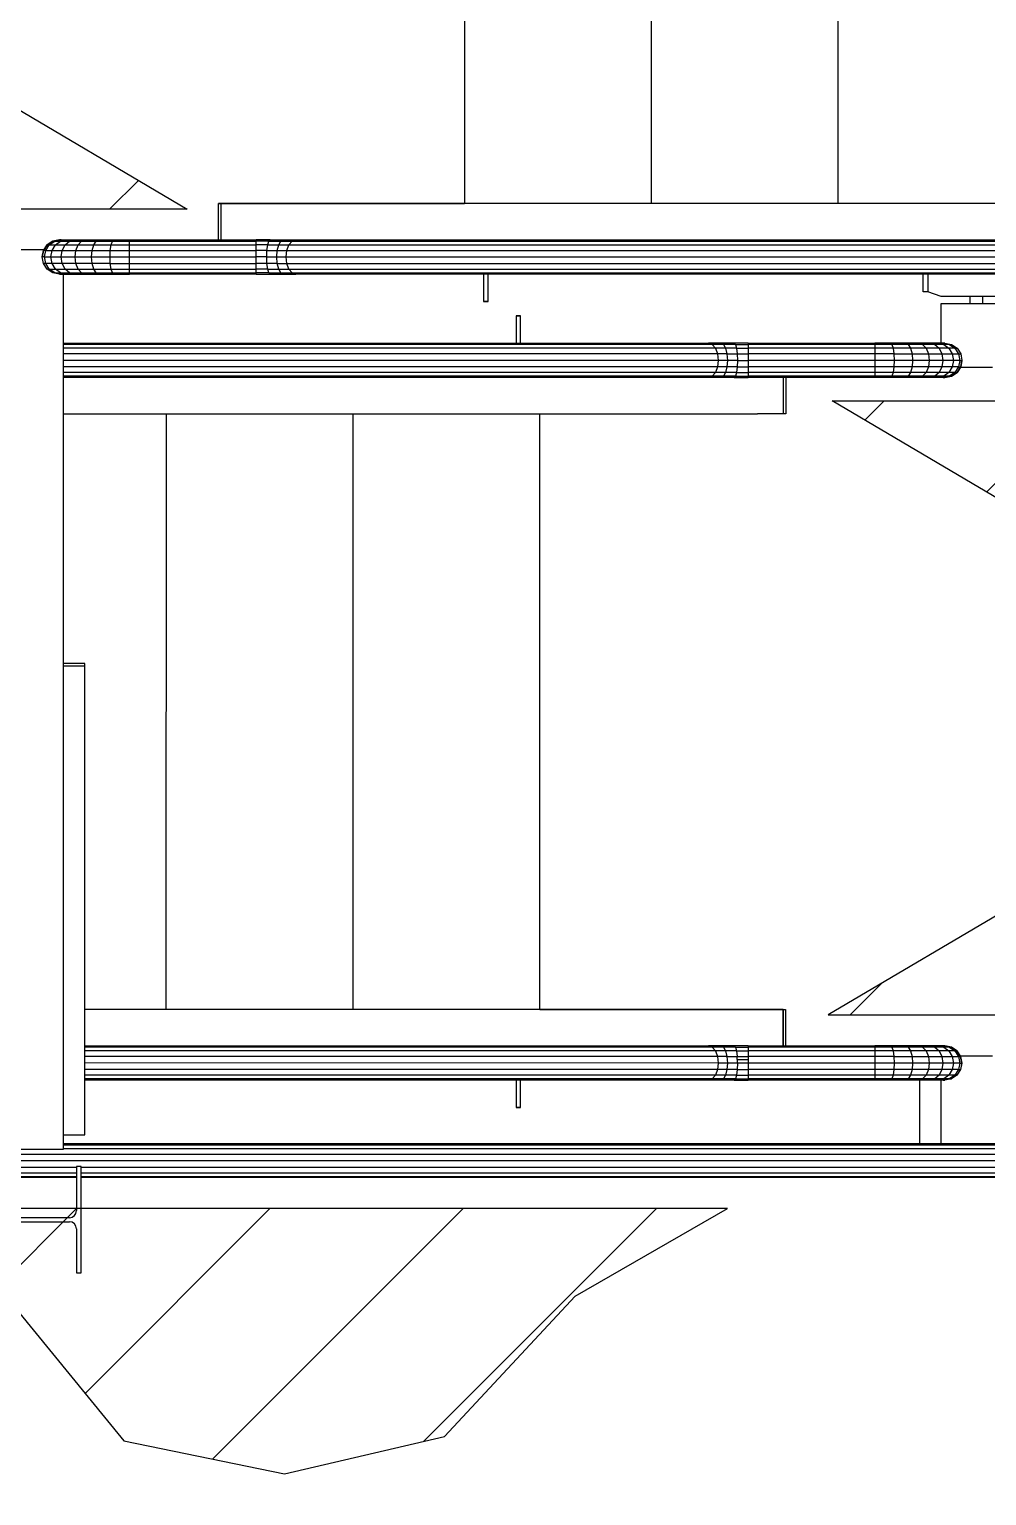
# Model space of a CAD drawing. Header units: metres. Extents: x 0 to 63075, y 0 to 44550.
# Drawn here: x 52404.7 to 52609.8, y 39635.9 to 39950.1 of the extents above; entities that cross this region are included whole.
import ezdxf

# ---------------------------------------------------------------- set-up
doc = ezdxf.new("R2010")
doc.units = ezdxf.units.M
doc.header["$LTSCALE"] = 75
for name, color, linetype in [('GSB', 7, 'Continuous'), ('ML6', 1, 'Continuous'), ('SDM', 7, 'Continuous'), ('SL1', 8, 'Continuous')]:
    doc.layers.add(name, color=color, linetype=linetype)
doc.styles.add('ROMANS', font='ROMANS.SHX')
doc.dimstyles.new('75___1-75', dxfattribs={"dimscale": 75, "dimtxt": 2.5, "dimasz": 2, "dimexe": 1.5, "dimexo": 1, "dimgap": 0.5, "dimtad": 1, "dimdec": 0, "dimzin": 12, "dimtxsty": 'ROMANS', "dimcen": 0, "dimclrd": 256, "dimclre": 256, "dimclrt": 3, "dimazin": 3, "dimtfac": 1, "dimtdec": 0, "dimtmove": 0, "dimatfit": 0, "dimfxl": 1, "dimlwd": -1, "dimlwe": -1, "dimarcsym": 0})
pattern_1 = [(44.99813, (326091.56, -18363.04), (-137.8813, 137.89033), [])]

# ---------------------------------------------------------------- blocks, each defined once
blk = doc.blocks.new('A$C6bae614f')
at = {"layer": 'SL1'}
h = blk.add_hatch(dxfattribs=at)
h.set_pattern_fill('_USER', color=256, scale=195, angle=44.9981, style=0, pattern_type=0)
h.set_pattern_definition(pattern_1)
h.paths.add_polyline_path([(363082.2, 40761), (363361.1, 40596.2), (362901.2, 40596.2), (362901.2, 41024.2)])
h = blk.add_hatch(dxfattribs=at)
h.set_pattern_fill('_USER', color=256, scale=195, angle=44.9981, style=0, pattern_type=0)
h.set_pattern_definition(pattern_1)
h.paths.add_polyline_path([(364559.9, 40158.2), (364281, 40322.9), (364740.9, 40322.9), (364740.9, 39894.9)])
h = blk.add_hatch(dxfattribs=at)
h.set_pattern_fill('_USER', color=256, scale=195, angle=44.9981, style=0, pattern_type=0)
h.set_pattern_definition(pattern_1)
h.paths.add_polyline_path([(364554.5, 39611.6), (364275.6, 39446.9), (364735.4, 39446.8), (364735.5, 39874.8)])
h = blk.add_hatch(dxfattribs=at)
h.set_pattern_fill('_USER', color=256, scale=195, angle=44.9981, style=0, pattern_type=0)
h.set_pattern_definition(pattern_1)
h.paths.add_polyline_path([(364132, 39170.4), (362828.7, 39170.4), (363117.9, 39026.2), (363270.4, 38839), (363499.8, 38792), (363728.2, 38845.2), (363914.5, 39045.5)])
for p, q in [((363756.7, 41454.6), (363756.6, 40604.6)), ((364023, 41454.6), (364023, 40604.6)), ((364289.4, 41454.6), (364289.4, 40604.6)), ((363405.6, 40604.6), (363756.6, 40604.6)), ((363405.6, 40552.6), (363405.6, 40604.6)), ((363409.3, 40604.6), (363405.6, 40604.6)), ((363409.3, 40552.6), (363409.3, 40604.6)), ((363409.3, 40552.6), (363409.3, 40604.6)), ((366339.3, 40604.5), (363409.3, 40604.6)), ((363161.3, 40545.5), (363156, 40537.6)), ((363156, 40537.5), (363161.3, 40545.4)), ((363159, 40537.5), (363164.2, 40545.4)), ((363169.2, 40550.8), (363161.3, 40545.5)), ((363161.3, 40545.4), (363169.2, 40550.7)), ((363161.3, 40545.5), (363161.3, 40545.4)), ((363164.2, 40545.4), (363161.3, 40545.4)), ((363164.2, 40545.4), (363171.9, 40550.7)), ((363164.2, 40545.4), (363172.9, 40545.4)), ((363168.1, 40537.5), (363172.9, 40545.4)), ((363178.5, 40552.7), (363169.2, 40550.8)), ((363169.2, 40550.7), (363178.5, 40552.6)), ((363169.2, 40550.8), (363169.2, 40550.7)), ((363171.9, 40550.7), (363169.2, 40550.7)), ((363171.9, 40550.7), (363181, 40552.6)), ((363171.9, 40550.7), (363180, 40550.7)), ((363172.9, 40545.4), (363180, 40550.7)), ((363172.9, 40545.4), (363186.8, 40545.4)), ((363178.9, 40552.6), (363178.5, 40552.7)), ((363178.5, 40552.7), (363178.5, 40552.6)), ((363181, 40552.6), (363178.5, 40552.6)), ((363180, 40550.7), (363188.4, 40552.6)), ((363180, 40550.7), (363193, 40550.7)), ((363181, 40552.6), (363188.4, 40552.6)), ((363182.7, 40537.5), (363186.8, 40545.4)), ((363186.8, 40545.4), (363193, 40550.7)), ((363186.8, 40545.4), (363205.4, 40545.4)), ((363188.4, 40552.6), (363200.3, 40552.6)), ((363193, 40550.7), (363200.3, 40552.6)), ((363193, 40550.7), (363210.3, 40550.7)), ((363200.3, 40552.6), (363216.2, 40552.6)), ((363202.1, 40537.5), (363205.4, 40545.4)), ((363205.4, 40545.4), (363210.3, 40550.7)), ((363205.4, 40545.4), (363227.6, 40545.4)), ((363210.3, 40550.7), (363216.2, 40552.6)), ((363210.3, 40550.7), (363231.1, 40550.7)), ((363216.2, 40552.6), (363235.1, 40552.6)), ((363225.3, 40537.5), (363227.6, 40545.4)), ((363227.6, 40545.4), (363231.1, 40550.7)), ((363227.6, 40545.4), (363252.4, 40545.4)), ((363231.1, 40550.7), (363235.1, 40552.6)), ((363231.1, 40550.7), (363254.2, 40550.7)), ((363235.1, 40552.6), (363256.3, 40552.6)), ((363251.2, 40537.5), (363252.4, 40545.4)), ((363252.4, 40545.4), (363254.2, 40550.7)), ((363252.4, 40545.4), (363278.5, 40545.4)), ((363254.2, 40550.7), (363256.3, 40552.6)), ((363254.2, 40550.7), (363278.5, 40550.7)), ((363256.3, 40552.6), (363278.5, 40552.6)), ((363278.5, 40552.6), (363459.4, 40552.6)), ((363278.5, 40550.7), (363278.5, 40552.6)), ((363278.5, 40545.4), (363278.5, 40550.7)), ((363278.5, 40550.7), (363459.4, 40550.7)), ((363278.5, 40537.5), (363278.5, 40545.4)), ((363278.5, 40545.4), (363459.4, 40545.4)), ((363479.2, 40552.6), (363459.4, 40552.6)), ((363459.4, 40550.7), (363459.4, 40552.6)), ((363459.4, 40545.4), (363459.4, 40550.7)), ((363477.4, 40550.7), (363459.4, 40550.7)), ((363459.4, 40537.5), (363459.4, 40545.4)), ((363475.8, 40545.4), (363459.4, 40545.4)), ((363474.7, 40537.5), (363475.8, 40545.4)), ((363475.8, 40545.4), (363477.4, 40550.7)), ((363475.8, 40545.4), (363491.6, 40545.4)), ((363477.4, 40550.7), (363479.2, 40552.6)), ((363477.4, 40550.7), (363494.6, 40550.7)), ((363479.2, 40552.6), (363498.3, 40552.6)), ((363489.5, 40537.5), (363491.6, 40545.4)), ((363491.6, 40545.4), (363494.6, 40550.7)), ((363491.6, 40545.4), (363506, 40545.4)), ((363494.6, 40550.7), (363498.3, 40552.6)), ((363494.6, 40550.7), (363510.5, 40550.7)), ((363498.3, 40552.6), (363515.8, 40552.6)), ((363503.1, 40537.5), (363506, 40545.4)), ((363506, 40545.4), (363510.5, 40550.7)), ((363506, 40545.4), (366397.8, 40545.3)), ((363510.5, 40550.7), (363515.8, 40552.6)), ((363510.5, 40550.7), (366402.2, 40550.6)), ((363515.8, 40552.6), (366407.5, 40552.5)), ((363110.4, 40538.6), (363156.6, 40538.6)), ((363156, 40537.6), (363154.1, 40528.3)), ((363154.1, 40528.2), (363156, 40537.5)), ((363154.1, 40528.3), (363154.1, 40528.2)), ((363156, 40518.8), (363154.1, 40528.2)), ((363157.2, 40528.2), (363154.1, 40528.2)), ((363156, 40537.6), (363156, 40537.5)), ((363159, 40537.5), (363156, 40537.5)), ((363157.2, 40528.2), (363159, 40537.5)), ((363159, 40518.8), (363157.2, 40528.2)), ((363157.2, 40528.2), (363166.4, 40528.2)), ((363159, 40537.5), (363168.1, 40537.5)), ((363166.4, 40528.2), (363168.1, 40537.5)), ((363166.4, 40528.2), (363181.3, 40528.2)), ((363168.1, 40518.8), (363166.4, 40528.2)), ((363168.1, 40537.5), (363182.7, 40537.5)), ((363181.3, 40528.2), (363182.7, 40537.5)), ((363181.3, 40528.2), (363200.9, 40528.2)), ((363182.7, 40518.8), (363181.3, 40528.2)), ((363182.7, 40537.5), (363202.1, 40537.5)), ((363200.9, 40528.2), (363202.1, 40537.5)), ((363202.1, 40518.8), (363200.9, 40528.2)), ((363200.9, 40528.2), (363224.5, 40528.2)), ((363202.1, 40537.5), (363225.3, 40537.5)), ((363224.5, 40528.2), (363225.3, 40537.5)), ((363225.3, 40518.8), (363224.5, 40528.2)), ((363224.5, 40528.2), (363250.8, 40528.2)), ((363225.3, 40537.5), (363251.2, 40537.5)), ((363250.8, 40528.2), (363251.2, 40537.5)), ((363251.2, 40518.8), (363250.8, 40528.2)), ((363250.8, 40528.2), (363278.5, 40528.2)), ((363251.2, 40537.5), (363278.5, 40537.5)), ((363278.5, 40537.5), (363459.4, 40537.5)), ((363278.5, 40528.2), (363278.5, 40537.5)), ((363278.5, 40518.8), (363278.5, 40528.2)), ((363278.5, 40528.2), (363459.4, 40528.2)), ((363474.7, 40537.5), (363459.4, 40537.5)), ((363459.4, 40528.2), (363459.4, 40537.5)), ((363459.4, 40518.8), (363459.4, 40528.2)), ((363474.4, 40528.2), (363459.4, 40528.2)), ((363474.4, 40528.2), (363474.7, 40537.5)), ((363474.7, 40518.8), (363474.4, 40528.2)), ((363474.4, 40528.2), (363488.8, 40528.2)), ((363474.7, 40537.5), (363489.5, 40537.5)), ((363488.8, 40528.2), (363489.5, 40537.5)), ((363489.5, 40518.8), (363488.8, 40528.2)), ((363488.8, 40528.2), (363502, 40528.2)), ((363489.5, 40537.5), (363503.1, 40537.5)), ((363502, 40528.2), (363503.1, 40537.5)), ((363503.1, 40518.8), (363502, 40528.2)), ((363502, 40528.2), (366393.8, 40528.1)), ((363503.1, 40537.5), (366394.8, 40537.4)), ((363161.3, 40510.9), (363156, 40518.8)), ((363159, 40518.8), (363156, 40518.8)), ((363164.2, 40510.9), (363159, 40518.8)), ((363168.1, 40518.8), (363159, 40518.8)), ((363169.2, 40505.6), (363161.3, 40510.9)), ((363164.2, 40510.9), (363161.3, 40510.9)), ((363171.9, 40505.6), (363164.2, 40510.9)), ((363164.2, 40510.9), (363172.9, 40510.9)), ((363172.9, 40510.9), (363168.1, 40518.8)), ((363182.7, 40518.8), (363168.1, 40518.8)), ((363178.5, 40503.8), (363169.2, 40505.6)), ((363171.9, 40505.6), (363169.2, 40505.6)), ((363181, 40503.8), (363171.9, 40505.6)), ((363171.9, 40505.6), (363180, 40505.6)), ((363180, 40505.6), (363172.9, 40510.9)), ((363172.9, 40510.9), (363186.8, 40510.9)), ((363178.5, 40503.8), (363181, 40503.8)), ((363188.4, 40503.8), (363180, 40505.6)), ((363180, 40505.6), (363193, 40505.6)), ((363181, 40503.8), (363188.4, 40503.8)), ((363186.8, 40510.9), (363182.7, 40518.8)), ((363202.1, 40518.8), (363182.7, 40518.8)), ((363184, 40503.8), (363184, 39254.6)), ((363186.8, 40510.9), (363205.4, 40510.9)), ((363193, 40505.6), (363186.8, 40510.9)), ((363188.4, 40503.8), (363200.3, 40503.8)), ((363193, 40505.6), (363210.3, 40505.6)), ((363200.3, 40503.8), (363193, 40505.6)), ((363200.3, 40503.8), (363216.2, 40503.8)), ((363205.4, 40510.9), (363202.1, 40518.8)), ((363225.3, 40518.8), (363202.1, 40518.8)), ((363210.3, 40505.6), (363205.4, 40510.9)), ((363205.4, 40510.9), (363227.6, 40510.9)), ((363210.3, 40505.6), (363231.1, 40505.6)), ((363216.2, 40503.8), (363210.3, 40505.6)), ((363216.2, 40503.8), (363235.1, 40503.8)), ((363251.2, 40518.8), (363225.3, 40518.8)), ((363227.6, 40510.9), (363225.3, 40518.8)), ((363231.1, 40505.6), (363227.6, 40510.9)), ((363227.6, 40510.9), (363252.4, 40510.9)), ((363235.1, 40503.8), (363231.1, 40505.6)), ((363231.1, 40505.6), (363254.2, 40505.6)), ((363235.1, 40503.8), (363256.3, 40503.8)), ((363251.2, 40518.8), (363278.5, 40518.8)), ((363252.4, 40510.9), (363251.2, 40518.8)), ((363252.4, 40510.9), (363278.5, 40510.9)), ((363254.2, 40505.6), (363252.4, 40510.9)), ((363256.3, 40503.8), (363254.2, 40505.6)), ((363254.2, 40505.6), (363278.5, 40505.6)), ((363256.3, 40503.8), (363278.5, 40503.8)), ((363278.5, 40518.8), (363459.4, 40518.8)), ((363278.5, 40510.9), (363278.5, 40518.8)), ((363278.5, 40505.6), (363278.5, 40510.9)), ((363278.5, 40510.9), (363459.4, 40510.9)), ((363278.5, 40503.8), (363278.5, 40505.6)), ((363278.5, 40505.6), (363459.4, 40505.6)), ((363459.4, 40503.8), (363278.5, 40503.8)), ((363474.7, 40518.8), (363459.4, 40518.8)), ((363459.4, 40510.9), (363459.4, 40518.8)), ((363459.4, 40505.6), (363459.4, 40510.9)), ((363475.8, 40510.9), (363459.4, 40510.9)), ((363477.4, 40505.6), (363459.4, 40505.6)), ((363459.4, 40503.8), (363459.4, 40505.6)), ((363459.4, 40503.8), (363479.2, 40503.8)), ((363489.5, 40518.8), (363474.7, 40518.8)), ((363475.8, 40510.9), (363474.7, 40518.8)), ((363477.4, 40505.6), (363475.8, 40510.9)), ((363475.8, 40510.9), (363491.6, 40510.9)), ((363477.4, 40505.6), (363494.6, 40505.6)), ((363479.2, 40503.8), (363477.4, 40505.6)), ((363479.2, 40503.8), (363498.3, 40503.8)), ((363489.5, 40518.8), (363503.1, 40518.8)), ((363491.6, 40510.9), (363489.5, 40518.8)), ((363491.6, 40510.9), (363506, 40510.9)), ((363494.6, 40505.6), (363491.6, 40510.9)), ((363498.3, 40503.8), (363494.6, 40505.6)), ((363494.6, 40505.6), (363510.5, 40505.6)), ((363498.3, 40503.8), (363515.8, 40503.8)), ((363506, 40510.9), (363503.1, 40518.8)), ((363503.1, 40518.8), (366394.8, 40518.7)), ((363510.5, 40505.6), (363506, 40510.9)), ((363506, 40510.9), (366397.8, 40510.8)), ((363510.5, 40505.6), (366402.2, 40505.5)), ((363515.8, 40503.8), (363510.5, 40505.6)), ((366407.5, 40503.7), (363515.8, 40503.8)), ((363783.9, 40503.8), (363783.9, 40464.7)), ((363790.3, 40464.7), (363790.3, 40503.8)), ((364411, 40478.6), (364411, 40503.7)), ((364417.6, 40503.7), (364417.6, 40478.6)), ((363783.9, 40464.7), (363790.3, 40464.7)), ((363790.3, 40464.7), (363783.9, 40464.7)), ((364417.6, 40478.6), (364411, 40478.6)), ((364411, 40478.6), (364411, 40478.6)), ((364417.6, 40478.6), (364417.6, 40478.6)), ((364436.5, 40471.7), (364417.6, 40478.6)), ((364537.5, 40471.7), (364436.5, 40471.7)), ((364436.5, 40405), (364436.5, 40461.7)), ((364436.5, 40461.7), (364537.5, 40461.7)), ((364478.3, 40461.7), (364478.3, 40471.7)), ((364495.7, 40471.7), (364495.7, 40461.7)), ((363830.3, 40444.1), (363830.3, 40405)), ((363836.6, 40444.1), (363830.3, 40444.1)), ((363830.3, 40444.1), (363836.6, 40444.1)), ((363836.6, 40405), (363836.6, 40444.1)), ((363184, 40405), (364104.8, 40405)), ((364110, 40403.2), (363184, 40403.2)), ((364122.3, 40405), (364104.8, 40405)), ((364104.8, 40405), (364110, 40403.2)), ((364125.9, 40403.2), (364110, 40403.2)), ((364110, 40403.2), (364114.5, 40397.9)), ((364141.3, 40405), (364122.3, 40405)), ((364122.3, 40405), (364125.9, 40403.2)), ((364143.2, 40403.2), (364125.9, 40403.2)), ((364125.9, 40403.2), (364129, 40397.9)), ((364161.1, 40405), (364141.3, 40405)), ((364141.3, 40405), (364143.2, 40403.2)), ((364143.2, 40403.2), (364144.7, 40397.9)), ((364143.2, 40403.2), (364161.1, 40403.2)), ((364161.1, 40405), (364342, 40405)), ((364161.1, 40405), (364161.1, 40403.2)), ((364342, 40403.2), (364161.1, 40403.2)), ((364161.1, 40403.2), (364161.1, 40397.9)), ((364364.3, 40405), (364342, 40405)), ((364342, 40405), (364342, 40403.2)), ((364366.3, 40403.2), (364342, 40403.2)), ((364342, 40403.2), (364342, 40397.9)), ((364385.4, 40405), (364364.3, 40405)), ((364364.3, 40405), (364366.3, 40403.2)), ((364389.5, 40403.2), (364366.3, 40403.2)), ((364366.3, 40403.2), (364368.1, 40397.9)), ((364404.4, 40405), (364385.4, 40405)), ((364385.4, 40405), (364389.5, 40403.2)), ((364410.2, 40403.2), (364389.5, 40403.2)), ((364389.5, 40403.2), (364392.9, 40397.9)), ((364404.4, 40405), (364410.2, 40403.2)), ((364420.2, 40405), (364404.4, 40405)), ((364427.5, 40403.1), (364410.2, 40403.2)), ((364410.2, 40403.2), (364415.1, 40397.9)), ((364432.1, 40405), (364420.2, 40405)), ((364420.2, 40405), (364427.5, 40403.1)), ((364440.5, 40403.1), (364427.5, 40403.1)), ((364427.5, 40403.1), (364433.7, 40397.9)), ((364432.1, 40405), (364440.5, 40403.1)), ((364439.5, 40405), (364432.1, 40405)), ((364439.5, 40405), (364448.6, 40403.1)), ((364442, 40405), (364439.5, 40405)), ((364448.6, 40403.1), (364440.5, 40403.1)), ((364440.5, 40403.1), (364447.7, 40397.9)), ((364442, 40405), (364451.4, 40403.1)), ((364448.6, 40403.1), (364451.4, 40403.1)), ((364448.6, 40403.1), (364456.3, 40397.9)), ((364451.4, 40403.1), (364459.3, 40397.9)), ((364114.5, 40397.9), (363184, 40397.9)), ((364117.5, 40390), (363184, 40390)), ((364118.5, 40380.6), (363184, 40380.7)), ((364114.5, 40397.9), (364117.5, 40390)), ((364129, 40397.9), (364114.5, 40397.9)), ((364131, 40390), (364117.5, 40390)), ((364117.5, 40390), (364118.5, 40380.6)), ((364118.5, 40380.6), (364117.5, 40371.3)), ((364131.7, 40380.6), (364118.5, 40380.6)), ((364129, 40397.9), (364131, 40390)), ((364144.7, 40397.9), (364129, 40397.9)), ((364131, 40390), (364145.8, 40390)), ((364131, 40390), (364131.7, 40380.6)), ((364131.7, 40380.6), (364131, 40371.3)), ((364146.1, 40380.6), (364131.7, 40380.6)), ((364144.7, 40397.9), (364145.8, 40390)), ((364144.7, 40397.9), (364161.1, 40397.9)), ((364145.8, 40390), (364146.1, 40380.6)), ((364145.8, 40390), (364161.1, 40390)), ((364146.1, 40380.6), (364145.8, 40371.3)), ((364146.1, 40380.6), (364161.1, 40380.6)), ((364342, 40397.9), (364161.1, 40397.9)), ((364161.1, 40397.9), (364161.1, 40390)), ((364161.1, 40390), (364161.1, 40380.6)), ((364342, 40390), (364161.1, 40390)), ((364161.1, 40380.6), (364161.1, 40371.3)), ((364342, 40380.6), (364161.1, 40380.6)), ((364368.1, 40397.9), (364342, 40397.9)), ((364342, 40397.9), (364342, 40390)), ((364342, 40390), (364342, 40380.6)), ((364369.3, 40390), (364342, 40390)), ((364342, 40380.6), (364342, 40371.3)), ((364369.7, 40380.6), (364342, 40380.6)), ((364368.1, 40397.9), (364369.3, 40390)), ((364392.9, 40397.9), (364368.1, 40397.9)), ((364369.3, 40390), (364395.2, 40389.9)), ((364369.3, 40390), (364369.7, 40380.6)), ((364369.7, 40380.6), (364369.3, 40371.3)), ((364396, 40380.6), (364369.7, 40380.6)), ((364415.1, 40397.9), (364392.9, 40397.9)), ((364392.9, 40397.9), (364395.2, 40389.9)), ((364395.2, 40389.9), (364418.4, 40389.9)), ((364395.2, 40389.9), (364396, 40380.6)), ((364396, 40380.6), (364395.2, 40371.3)), ((364419.6, 40380.6), (364396, 40380.6)), ((364415.1, 40397.9), (364418.4, 40389.9)), ((364433.7, 40397.9), (364415.1, 40397.9)), ((364418.4, 40389.9), (364419.6, 40380.6)), ((364418.4, 40389.9), (364437.8, 40389.9)), ((364419.6, 40380.6), (364418.4, 40371.3)), ((364439.3, 40380.6), (364419.6, 40380.6)), ((364447.7, 40397.9), (364433.7, 40397.9)), ((364433.7, 40397.9), (364437.8, 40389.9)), ((364437.8, 40389.9), (364452.4, 40389.9)), ((364437.8, 40389.9), (364439.3, 40380.6)), ((364439.3, 40380.6), (364437.8, 40371.3)), ((364454.1, 40380.6), (364439.3, 40380.6)), ((364456.3, 40397.9), (364447.7, 40397.9)), ((364447.7, 40397.9), (364452.4, 40389.9)), ((364452.4, 40389.9), (364454.1, 40380.6)), ((364452.4, 40389.9), (364461.5, 40389.9)), ((364454.1, 40380.6), (364452.4, 40371.3)), ((364463.3, 40380.6), (364454.1, 40380.6)), ((364456.3, 40397.9), (364459.3, 40397.9)), ((364456.3, 40397.9), (364461.5, 40389.9)), ((364459.3, 40397.9), (364464.6, 40389.9)), ((364461.5, 40389.9), (364464.6, 40389.9)), ((364461.5, 40389.9), (364463.3, 40380.6)), ((364463.3, 40380.6), (364461.5, 40371.3)), ((364463.3, 40380.6), (364466.4, 40380.6)), ((364464.6, 40389.9), (364466.4, 40380.6)), ((364466.4, 40380.6), (364464.6, 40371.3)), ((364464.6, 40371.2), (364466.4, 40380.5)), ((364466.4, 40380.5), (364466.4, 40380.6)), ((364117.5, 40371.3), (363184, 40371.3)), ((364114.5, 40363.4), (363184, 40363.4)), ((364110, 40358.1), (363184, 40358.1)), ((364110, 40358.1), (364104.8, 40356.2)), ((364114.5, 40363.4), (364110, 40358.1)), ((364125.9, 40358.1), (364110, 40358.1)), ((364117.5, 40371.3), (364114.5, 40363.4)), ((364129, 40363.4), (364114.5, 40363.4)), ((364131, 40371.3), (364117.5, 40371.3)), ((364125.9, 40358.1), (364122.3, 40356.2)), ((364129, 40363.4), (364125.9, 40358.1)), ((364143.2, 40358.1), (364125.9, 40358.1)), ((364131, 40371.3), (364129, 40363.4)), ((364144.7, 40363.4), (364129, 40363.4)), ((364145.8, 40371.3), (364131, 40371.3)), ((364143.2, 40358.1), (364141.3, 40356.2)), ((364144.7, 40363.4), (364143.2, 40358.1)), ((364143.2, 40358.1), (364161.1, 40358.1)), ((364145.8, 40371.3), (364144.7, 40363.4)), ((364144.7, 40363.4), (364161.1, 40363.4)), ((364145.8, 40371.3), (364161.1, 40371.3)), ((364342, 40371.3), (364161.1, 40371.3)), ((364161.1, 40371.3), (364161.1, 40363.4)), ((364342, 40363.4), (364161.1, 40363.4)), ((364161.1, 40363.4), (364161.1, 40358.1)), ((364161.1, 40358.1), (364161.1, 40356.2)), ((364342, 40358.1), (364161.1, 40358.1)), ((364369.3, 40371.3), (364342, 40371.3)), ((364342, 40371.3), (364342, 40363.4)), ((364368.1, 40363.4), (364342, 40363.4)), ((364342, 40363.4), (364342, 40358.1)), ((364366.3, 40358.1), (364342, 40358.1)), ((364342, 40358.1), (364342, 40356.2)), ((364366.3, 40358.1), (364364.3, 40356.2)), ((364368.1, 40363.4), (364366.3, 40358.1)), ((364389.5, 40358.1), (364366.3, 40358.1)), ((364369.3, 40371.3), (364368.1, 40363.4)), ((364392.9, 40363.4), (364368.1, 40363.4)), ((364395.2, 40371.3), (364369.3, 40371.3)), ((364389.5, 40358.1), (364385.4, 40356.2)), ((364392.9, 40363.4), (364389.5, 40358.1)), ((364410.2, 40358.1), (364389.5, 40358.1)), ((364395.2, 40371.3), (364392.9, 40363.4)), ((364415.1, 40363.4), (364392.9, 40363.4)), ((364418.4, 40371.3), (364395.2, 40371.3)), ((364410.2, 40358.1), (364404.4, 40356.2)), ((364415.1, 40363.4), (364410.2, 40358.1)), ((364427.5, 40358.1), (364410.2, 40358.1)), ((364418.4, 40371.3), (364415.1, 40363.4)), ((364433.7, 40363.4), (364415.1, 40363.4)), ((364437.8, 40371.3), (364418.4, 40371.3)), ((364427.5, 40358.1), (364420.2, 40356.2)), ((364433.7, 40363.4), (364427.5, 40358.1)), ((364440.5, 40358.1), (364427.5, 40358.1)), ((364440.5, 40358.1), (364432.1, 40356.2)), ((364437.8, 40371.3), (364433.7, 40363.4)), ((364447.7, 40363.4), (364433.7, 40363.4)), ((364452.4, 40371.3), (364437.8, 40371.3)), ((364448.6, 40358.1), (364439.5, 40356.2)), ((364447.7, 40363.4), (364440.5, 40358.1)), ((364448.6, 40358.1), (364440.5, 40358.1)), ((364451.4, 40358.1), (364442, 40356.2)), ((364442, 40356.1), (364451.4, 40358)), ((364452.4, 40371.3), (364447.7, 40363.4)), ((364456.3, 40363.3), (364447.7, 40363.4)), ((364456.3, 40363.3), (364448.6, 40358.1)), ((364448.6, 40358.1), (364451.4, 40358.1)), ((364451.4, 40358), (364459.3, 40363.3)), ((364459.3, 40363.3), (364451.4, 40358.1)), ((364451.4, 40358), (364451.4, 40358.1)), ((364461.5, 40371.3), (364452.4, 40371.3)), ((364461.5, 40371.3), (364456.3, 40363.3)), ((364456.3, 40363.3), (364459.3, 40363.3)), ((364464.6, 40371.3), (364459.3, 40363.3)), ((364459.3, 40363.3), (364464.6, 40371.2)), ((364459.3, 40363.3), (364459.3, 40363.3)), ((364461.5, 40371.3), (364464.6, 40371.3)), ((364509.9, 40370.6), (364464.2, 40370.6)), ((364464.6, 40371.2), (364464.6, 40371.3)), ((364104.8, 40356.2), (363184, 40356.2)), ((364122.3, 40356.2), (364104.8, 40356.2)), ((364141.3, 40356.2), (364122.3, 40356.2)), ((364141.3, 40356.2), (364161.1, 40356.2)), ((364342, 40356.2), (364161.1, 40356.2)), ((364211.2, 40356.2), (364211.2, 40304.6)), ((364211.2, 40356.2), (364211.2, 40304.6)), ((364214.9, 40356.2), (364214.9, 40304.6)), ((364364.3, 40356.2), (364342, 40356.2)), ((364385.4, 40356.2), (364364.3, 40356.2)), ((364404.4, 40356.2), (364385.4, 40356.2)), ((364420.2, 40356.2), (364404.4, 40356.2)), ((364432.1, 40356.2), (364420.2, 40356.2)), ((364439.5, 40356.2), (364432.1, 40356.2)), ((364439.5, 40356.2), (364442, 40356.2)), ((364441.6, 40356.2), (364442, 40356.1)), ((364442, 40356.1), (364442, 40356.2)), ((363184, 40304.6), (364174.6, 40304.6)), ((363331.1, 39454.6), (363331.2, 40304.6)), ((363597.5, 39454.6), (363597.5, 40304.6)), ((363863.9, 39454.6), (363863.9, 40304.6)), ((364214.9, 40304.6), (364174.6, 40304.6)), ((363214.7, 39948.2), (363184, 39948.2)), ((363184, 39945), (363214.7, 39945)), ((363214.7, 39275.8), (363214.7, 39948.2)), ((364211.2, 39454.6), (363214.7, 39454.6)), ((363863.9, 39454.6), (364214.8, 39454.6)), ((364211.2, 39454.6), (364211.2, 39402.5)), ((364211.2, 39454.6), (364214.8, 39454.6)), ((364211.2, 39402.5), (364211.2, 39454.6)), ((364214.8, 39454.6), (364214.8, 39402.5)), ((363214.7, 39402.6), (364104.7, 39402.6)), ((364110, 39400.7), (363214.7, 39400.7)), ((364114.5, 39395.4), (363214.7, 39395.4)), ((364122.2, 39402.6), (364104.7, 39402.6)), ((364104.7, 39402.6), (364110, 39400.7)), ((364125.9, 39400.7), (364110, 39400.7)), ((364110, 39400.7), (364114.5, 39395.4)), ((364114.5, 39395.4), (364117.4, 39387.5)), ((364128.9, 39395.4), (364114.5, 39395.4)), ((364141.3, 39402.6), (364122.2, 39402.6)), ((364122.2, 39402.6), (364125.9, 39400.7)), ((364143.1, 39400.7), (364125.9, 39400.7)), ((364125.9, 39400.7), (364128.9, 39395.4)), ((364128.9, 39395.4), (364131, 39387.5)), ((364144.7, 39395.4), (364128.9, 39395.4)), ((364161.1, 39402.6), (364141.3, 39402.6)), ((364141.3, 39402.6), (364143.1, 39400.7)), ((364143.1, 39400.7), (364144.7, 39395.4)), ((364143.1, 39400.7), (364161.1, 39400.7)), ((364144.7, 39395.4), (364145.7, 39387.5)), ((364144.7, 39395.4), (364161.1, 39395.4)), ((364161.1, 39402.6), (364342, 39402.5)), ((364161.1, 39402.6), (364161.1, 39400.7)), ((364342, 39400.7), (364161.1, 39400.7)), ((364161.1, 39400.7), (364161.1, 39395.4)), ((364342, 39395.4), (364161.1, 39395.4)), ((364161.1, 39395.4), (364161.1, 39387.5)), ((364364.2, 39402.5), (364342, 39402.5)), ((364342, 39402.5), (364342, 39400.7)), ((364366.3, 39400.7), (364342, 39400.7)), ((364342, 39400.7), (364342, 39395.4)), ((364368.1, 39395.4), (364342, 39395.4)), ((364342, 39395.4), (364342, 39387.5)), ((364385.4, 39402.5), (364364.2, 39402.5)), ((364364.2, 39402.5), (364366.3, 39400.7)), ((364389.4, 39400.7), (364366.3, 39400.7)), ((364366.3, 39400.7), (364368.1, 39395.4)), ((364368.1, 39395.4), (364369.2, 39387.5)), ((364392.9, 39395.4), (364368.1, 39395.4)), ((364404.3, 39402.5), (364385.4, 39402.5)), ((364385.4, 39402.5), (364389.4, 39400.7)), ((364410.2, 39400.7), (364389.4, 39400.7)), ((364389.4, 39400.7), (364392.9, 39395.4)), ((364415.1, 39395.4), (364392.9, 39395.4)), ((364392.9, 39395.4), (364395.1, 39387.5)), ((364404.3, 39402.5), (364410.2, 39400.7)), ((364420.2, 39402.5), (364404.3, 39402.5)), ((364427.5, 39400.7), (364410.2, 39400.7)), ((364410.2, 39400.7), (364415.1, 39395.4)), ((364415.1, 39395.4), (364418.4, 39387.5)), ((364433.7, 39395.4), (364415.1, 39395.4)), ((364432.1, 39402.5), (364420.2, 39402.5)), ((364420.2, 39402.5), (364427.5, 39400.7)), ((364440.5, 39400.7), (364427.5, 39400.7)), ((364427.5, 39400.7), (364433.7, 39395.4)), ((364432.1, 39402.5), (364440.5, 39400.7)), ((364439.5, 39402.5), (364432.1, 39402.5)), ((364447.6, 39395.4), (364433.7, 39395.4)), ((364433.7, 39395.4), (364437.8, 39387.5)), ((364439.5, 39402.5), (364448.6, 39400.7)), ((364442, 39402.5), (364439.5, 39402.5)), ((364448.6, 39400.7), (364440.5, 39400.7)), ((364440.5, 39400.7), (364447.6, 39395.4)), ((364442, 39402.6), (364441.6, 39402.5)), ((364451.3, 39400.8), (364442, 39402.6)), ((364442, 39402.5), (364442, 39402.6)), ((364442, 39402.5), (364451.3, 39400.7)), ((364456.3, 39395.4), (364447.6, 39395.4)), ((364447.6, 39395.4), (364452.4, 39387.5)), ((364448.6, 39400.7), (364451.3, 39400.7)), ((364448.6, 39400.7), (364456.3, 39395.4)), ((364459.2, 39395.5), (364451.3, 39400.8)), ((364451.3, 39400.8), (364451.3, 39400.7)), ((364451.3, 39400.7), (364459.2, 39395.4)), ((364456.3, 39395.4), (364459.2, 39395.4)), ((364456.3, 39395.4), (364461.5, 39387.5)), ((364464.5, 39387.6), (364459.2, 39395.5)), ((364459.2, 39395.5), (364459.2, 39395.4)), ((364459.2, 39395.4), (364464.5, 39387.5)), ((364117.4, 39387.5), (363214.7, 39387.5)), ((364118.5, 39378.1), (363214.7, 39378.2)), ((364131, 39387.5), (364117.4, 39387.5)), ((364117.4, 39387.5), (364118.5, 39378.1)), ((364118.5, 39378.1), (364117.4, 39368.8)), ((364131.7, 39378.1), (364118.5, 39378.1)), ((364131, 39387.5), (364145.7, 39387.5)), ((364131, 39387.5), (364131.7, 39378.1)), ((364131.7, 39378.1), (364131, 39368.8)), ((364146.1, 39378.1), (364131.7, 39378.1)), ((364146.1, 39378.1), (364145.7, 39387.5)), ((364145.7, 39387.5), (364161.1, 39387.5)), ((364146.1, 39378.1), (364145.7, 39368.8)), ((364145.9, 39383), (364161.1, 39383)), ((364146.1, 39378.2), (364161.1, 39378.2)), ((364161.1, 39378.1), (364146.1, 39378.1)), ((364161.1, 39387.5), (364161.1, 39378.1)), ((364342, 39387.5), (364161.1, 39387.5)), ((364161.1, 39378.1), (364161.1, 39368.8)), ((364342, 39378.1), (364161.1, 39378.1)), ((364342, 39387.5), (364342, 39378.1)), ((364369.2, 39387.5), (364342, 39387.5)), ((364342, 39378.1), (364342, 39368.8)), ((364369.7, 39378.1), (364342, 39378.1)), ((364369.2, 39387.5), (364395.1, 39387.5)), ((364369.2, 39387.5), (364369.7, 39378.1)), ((364369.7, 39378.1), (364369.2, 39368.8)), ((364396, 39378.1), (364369.7, 39378.1)), ((364396, 39378.1), (364395.1, 39368.8)), ((364395.1, 39387.5), (364418.4, 39387.5)), ((364395.1, 39387.5), (364396, 39378.1)), ((364419.5, 39378.1), (364396, 39378.1)), ((364418.4, 39387.5), (364419.5, 39378.1)), ((364418.4, 39387.5), (364437.8, 39387.5)), ((364419.5, 39378.1), (364418.4, 39368.8)), ((364439.2, 39378.1), (364419.5, 39378.1)), ((364437.8, 39387.5), (364452.4, 39387.5)), ((364437.8, 39387.5), (364439.2, 39378.1)), ((364439.2, 39378.1), (364437.8, 39368.8)), ((364454.1, 39378.1), (364439.2, 39378.1)), ((364452.4, 39387.5), (364454.1, 39378.1)), ((364452.4, 39387.5), (364461.5, 39387.5)), ((364454.1, 39378.1), (364452.4, 39368.8)), ((364463.3, 39378.1), (364454.1, 39378.1)), ((364461.5, 39387.5), (364464.5, 39387.5)), ((364461.5, 39387.5), (364463.3, 39378.1)), ((364463.3, 39378.1), (364461.5, 39368.8)), ((364463.3, 39378.1), (364466.4, 39378.1)), ((364463.9, 39388.5), (364510.1, 39388.5)), ((364466.4, 39378.2), (364464.5, 39387.6)), ((364464.5, 39387.6), (364464.5, 39387.5)), ((364464.5, 39387.5), (364466.4, 39378.1)), ((364466.4, 39378.1), (364464.5, 39368.8)), ((364466.4, 39378.2), (364466.4, 39378.1)), ((364117.4, 39368.8), (363214.7, 39368.8)), ((364114.5, 39360.9), (363214.7, 39360.9)), ((364110, 39355.6), (363214.7, 39355.6)), ((364104.7, 39353.8), (363214.7, 39353.8)), ((363830.2, 39353.8), (363830.2, 39314.7)), ((363836.6, 39314.7), (363836.6, 39353.8)), ((364110, 39355.6), (364104.7, 39353.8)), ((364122.2, 39353.8), (364104.7, 39353.8)), ((364114.5, 39360.9), (364110, 39355.6)), ((364125.9, 39355.6), (364110, 39355.6)), ((364117.4, 39368.8), (364114.5, 39360.9)), ((364128.9, 39360.9), (364114.5, 39360.9)), ((364131, 39368.8), (364117.4, 39368.8)), ((364125.9, 39355.6), (364122.2, 39353.8)), ((364141.3, 39353.8), (364122.2, 39353.8)), ((364128.9, 39360.9), (364125.9, 39355.6)), ((364143.1, 39355.6), (364125.9, 39355.6)), ((364131, 39368.8), (364128.9, 39360.9)), ((364144.7, 39360.9), (364128.9, 39360.9)), ((364145.7, 39368.8), (364131, 39368.8)), ((364143.1, 39355.6), (364141.3, 39353.8)), ((364141.3, 39353.8), (364161.1, 39353.8)), ((364144.7, 39360.9), (364143.1, 39355.6)), ((364143.1, 39355.6), (364161.1, 39355.6)), ((364145.7, 39368.8), (364144.7, 39360.9)), ((364144.7, 39360.9), (364161.1, 39360.9)), ((364145.7, 39368.8), (364161.1, 39368.8)), ((364342, 39368.8), (364161.1, 39368.8)), ((364161.1, 39368.8), (364161.1, 39360.9)), ((364342, 39360.9), (364161.1, 39360.9)), ((364161.1, 39360.9), (364161.1, 39355.6)), ((364161.1, 39355.6), (364161.1, 39353.8)), ((364342, 39355.6), (364161.1, 39355.6)), ((364342, 39353.7), (364161.1, 39353.8)), ((364369.2, 39368.8), (364342, 39368.8)), ((364342, 39368.8), (364342, 39360.9)), ((364368.1, 39360.9), (364342, 39360.9)), ((364342, 39360.9), (364342, 39355.6)), ((364366.3, 39355.6), (364342, 39355.6)), ((364342, 39355.6), (364342, 39353.7)), ((364364.2, 39353.7), (364342, 39353.7)), ((364366.3, 39355.6), (364364.2, 39353.7)), ((364385.4, 39353.7), (364364.2, 39353.7)), ((364368.1, 39360.9), (364366.3, 39355.6)), ((364389.4, 39355.6), (364366.3, 39355.6)), ((364369.2, 39368.8), (364368.1, 39360.9)), ((364392.9, 39360.9), (364368.1, 39360.9)), ((364395.1, 39368.8), (364369.2, 39368.8)), ((364389.4, 39355.6), (364385.4, 39353.7)), ((364404.3, 39353.7), (364385.4, 39353.7)), ((364392.9, 39360.9), (364389.4, 39355.6)), ((364410.2, 39355.6), (364389.4, 39355.6)), ((364395.1, 39368.8), (364392.9, 39360.9)), ((364415.1, 39360.9), (364392.9, 39360.9)), ((364418.4, 39368.8), (364395.1, 39368.8)), ((364410.2, 39355.6), (364404.3, 39353.7)), ((364420.2, 39353.7), (364404.3, 39353.7)), ((364405.8, 39353.7), (364405.8, 39263.3)), ((364415.1, 39360.9), (364410.2, 39355.6)), ((364427.5, 39355.6), (364410.2, 39355.6)), ((364418.4, 39368.8), (364415.1, 39360.9)), ((364433.7, 39360.9), (364415.1, 39360.9)), ((364437.8, 39368.8), (364418.4, 39368.8)), ((364427.5, 39355.6), (364420.2, 39353.7)), ((364432.1, 39353.7), (364420.2, 39353.7)), ((364433.7, 39360.9), (364427.5, 39355.6)), ((364440.5, 39355.6), (364427.5, 39355.6)), ((364440.5, 39355.6), (364432.1, 39353.7)), ((364439.5, 39353.7), (364432.1, 39353.7)), ((364437.8, 39368.8), (364433.7, 39360.9)), ((364447.6, 39360.9), (364433.7, 39360.9)), ((364436.5, 39263.3), (364436.5, 39353.7)), ((364452.4, 39368.8), (364437.8, 39368.8)), ((364448.6, 39355.6), (364439.5, 39353.7)), ((364439.5, 39353.7), (364442, 39353.7)), ((364447.6, 39360.9), (364440.5, 39355.6)), ((364448.6, 39355.6), (364440.5, 39355.6)), ((364451.3, 39355.6), (364442, 39353.7)), ((364452.4, 39368.8), (364447.6, 39360.9)), ((364456.3, 39360.9), (364447.6, 39360.9)), ((364456.3, 39360.9), (364448.6, 39355.6)), ((364448.6, 39355.6), (364451.3, 39355.6)), ((364459.2, 39360.9), (364451.3, 39355.6)), ((364461.5, 39368.8), (364452.4, 39368.8)), ((364461.5, 39368.8), (364456.3, 39360.9)), ((364456.3, 39360.9), (364459.2, 39360.9)), ((364464.5, 39368.8), (364459.2, 39360.9)), ((364461.5, 39368.8), (364464.5, 39368.8)), ((363836.6, 39314.7), (363830.2, 39314.7)), ((363830.2, 39314.7), (363836.6, 39314.7)), ((363184, 39275.8), (363214.7, 39275.8)), ((361005.7, 39248.4), (366371.7, 39248.2)), ((363184, 39254.6), (363083, 39254.6)), ((363184, 39263.4), (366371.7, 39263.3)), ((363184, 39261.5), (366371.7, 39261.4)), ((363184, 39256.2), (366371.7, 39256.1)), ((361005.7, 39239), (366371.7, 39238.9)), ((363064.1, 39229.6), (363202.9, 39229.6)), ((363209.5, 39230.6), (363202.9, 39230.6)), ((363202.9, 39230.6), (363202.9, 39167.5)), ((363209.5, 39078.6), (363209.5, 39230.6)), ((363209.5, 39229.6), (366371.7, 39229.5)), ((363064.1, 39221.7), (363202.9, 39221.7)), ((363064.1, 39216.4), (363202.9, 39216.4)), ((363202.9, 39214.6), (363064.1, 39214.6)), ((363209.5, 39221.7), (366371.7, 39221.6)), ((363209.5, 39216.4), (366371.7, 39216.3)), ((366371.7, 39214.5), (363209.5, 39214.6)), ((363192.9, 39157.5), (363074.1, 39157.5)), ((363074.1, 39151.7), (363192.9, 39151.7)), ((363202.9, 39141.7), (363202.9, 39078.6)), ((363202.9, 39078.6), (363209.5, 39078.6))]:
    blk.add_line(p, q, dxfattribs=at)
for points in [[(363082.2, 40761), (363361.1, 40596.2), (362901.2, 40596.2), (362901.2, 41024.2)], [(364559.9, 40158.2), (364281, 40322.9), (364740.9, 40322.9), (364740.9, 39894.9)], [(364554.5, 39611.6), (364275.6, 39446.9), (364735.4, 39446.8), (364735.5, 39874.8)], [(364132, 39170.4), (362828.7, 39170.4), (363117.9, 39026.2), (363270.4, 38839), (363499.8, 38792), (363728.2, 38845.2), (363914.5, 39045.5)]]:
    blk.add_lwpolyline(points, close=True, dxfattribs=at)
for centre, start, end in [((363192.9, 39167.5), 269.9981, 359.9981), ((363192.9, 39141.7), 359.9981, 89.9981)]:
    blk.add_arc(centre, 10, start, end, dxfattribs=at)
blk = doc.blocks.new('zw$15D4')
at = {"layer": 'ML6', "xscale": 0.2502808837766805, "yscale": 0.2502808837766805, "zscale": 0.2502808837766805}
blk.add_blockref('A$C6bae614f', (-85544.74, -3177.34), dxfattribs=at)

msp = doc.modelspace()

# ---------------------------------------------------------------- block references
at = {"layer": 'GSB', "xscale": 0.6000000000000068, "yscale": 0.6000000000000068, "zscale": 0.6000000000000068}
msp.add_blockref('zw$15D4', (49200, 35721.63), dxfattribs=at)

# ---------------------------------------------------------------- leaders
at = {"layer": 'SDM'}
msp.add_leader([(51608.33, 37812.06), (59453.13, 42438.72), (62243.43, 42438.72)], dimstyle='75___1-75', override={"dimtad": 0}, dxfattribs=at)

doc.saveas('drawing.dxf')
